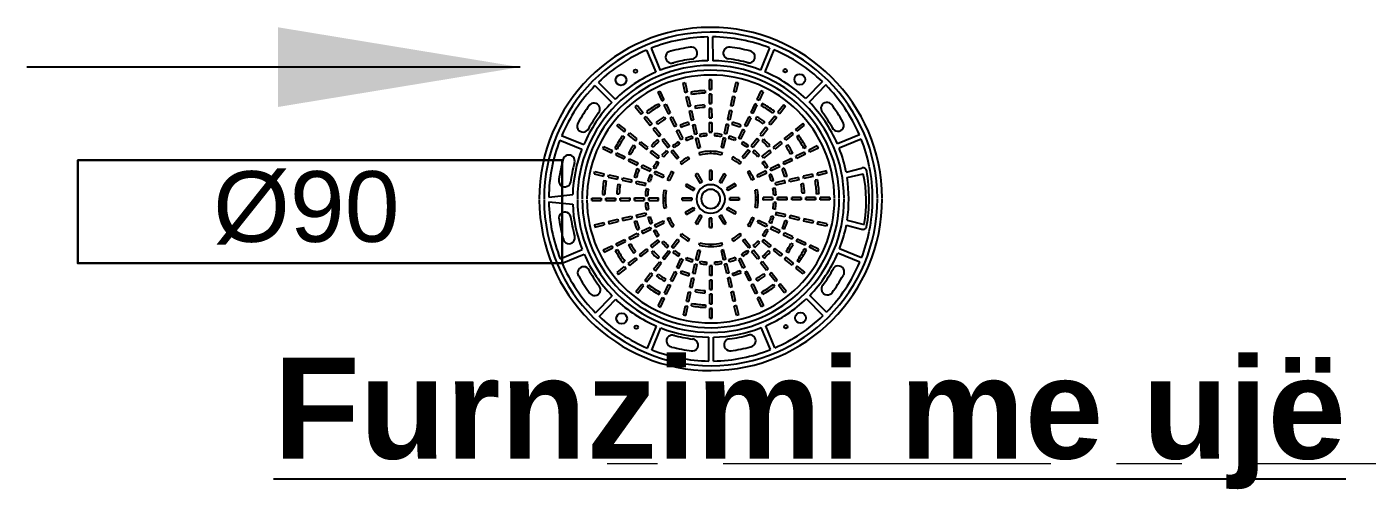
# Model space of a CAD drawing. Header units: centimetres. Extents: x 66524 to 72777, y -55096 to -48161.
# Drawn here: x 66904.2 to 67236.5, y -54103.6 to -53989.1 of the extents above; entities that cross this region are included whole.
import ezdxf

# ---------------------------------------------------------------- set-up
doc = ezdxf.new("R2010")
doc.units = ezdxf.units.CM
doc.header["$LTSCALE"] = 50
doc.header["$MEASUREMENT"] = 0
doc.linetypes.add('AXES', pattern=[2, 1.25, -0.25, 0.25, -0.25])
doc.layers.get('0').update_dxf_attribs({"color": 8})
doc.layers.add('ACITOP', color=214, linetype='Continuous', lineweight=18)
doc.layers.add('MACONNERIE COUPE', color=7, linetype='Continuous', lineweight=30)
for name, color, linetype in [('AXES', 10, 'AXES'), ('NIVEAU', 170, 'Continuous'), ('OBRA', 2, 'Continuous'), ('TALUS', 2, 'Continuous'), ('TEXTE', 7, 'Continuous')]:
    doc.layers.add(name, color=color, linetype=linetype)
doc.styles.add('Arial', font='arialbd.ttf', dxfattribs={"height": 12.5})
doc.styles.add('RS_TEXT_1.50', font='arial.ttf', dxfattribs={"height": 12.5})
doc.dimstyles.new('20CM_LINEAIRE', dxfattribs={"dimscale": 2, "dimtxt": 7, "dimasz": 2.5, "dimexe": 1.5, "dimexo": 2, "dimgap": 1, "dimtad": 1, "dimdec": 1, "dimrnd": 0.5, "dimzin": 9, "dimdsep": 46, "dimtxsty": 'Arial', "dimblk1": 'ARCHTICK', "dimblk2": 'ARCHTICK', "dimsah": 1, "dimcen": 2.5, "dimdle": 1.5, "dimclrt": 4, "dimadec": 0, "dimazin": 2, "dimtfac": 1, "dimtdec": 1, "dimtix": 1, "dimtmove": 2, "dimatfit": 3, "dimfxl": 1.5, "dimtolj": 1, "dimtzin": 0, "dimarcsym": 0})

# ---------------------------------------------------------------- blocks, each defined once
blk = doc.blocks.new('A$C8397ccc9')
at = {"layer": 'AXES', "lineweight": 5, "ltscale": 1.3}
blk.add_line((3195, -3235), (-1985, -3235), dxfattribs=at)
blk = doc.blocks.new('A$C09df407a')
at = {"layer": 'OBRA'}
for p, q in [((-0.59, 40.13), (-0.59, 34.23)), ((0.59, 40.13), (0.59, 34.23)), ((-15.77, 36.88), (-13.54, 31.44)), ((-14.69, 37.36), (-12.45, 31.89)), ((14.69, 37.36), (12.45, 31.89)), ((15.77, 36.88), (13.54, 31.44)), ((-28.61, 28.15), (-24.47, 23.94)), ((-27.78, 28.99), (-23.63, 24.78)), ((-13.07, 26.46), (-12.54, 26.72)), ((-12.54, 26.72), (-11.52, 24.59)), ((-6.86, 28.71), (-6.28, 28.84)), ((-6.86, 28.71), (-6.33, 26.41)), ((-6.28, 28.84), (-5.75, 26.54)), ((-1.33, 26.87), (-1.33, 26.24)), ((0.3, 29.51), (-0.3, 29.51)), ((-0.3, 29.51), (0.3, 29.51)), ((-0.3, 29.51), (-0.3, 27.15)), ((-0.3, 29.51), (-0.3, 27.15)), ((0.3, 27.15), (-0.3, 27.15)), ((-0.3, 27.15), (0.3, 27.15)), ((0.3, 29.51), (0.3, 27.15)), ((0.3, 29.51), (0.3, 27.15)), ((6.28, 28.84), (5.75, 26.54)), ((6.86, 28.71), (6.28, 28.84)), ((6.86, 28.71), (6.33, 26.41)), ((12.54, 26.72), (11.52, 24.59)), ((13.07, 26.46), (12.54, 26.72)), ((27.78, 28.99), (23.63, 24.78)), ((28.61, 28.15), (24.47, 23.94)), ((-13.07, 26.46), (-12.05, 24.34)), ((-12.86, 23.63), (-12.59, 23.06)), ((-12.05, 24.34), (-11.52, 24.59)), ((-11.53, 23.27), (-11, 23.53)), ((-11.53, 23.27), (-10.51, 21.14)), ((-11, 23.53), (-9.98, 21.4)), ((-6.33, 26.41), (-5.75, 26.54)), ((-6.07, 25.26), (-5.49, 25.39)), ((-6.07, 25.26), (-5.54, 22.95)), ((-5.49, 25.39), (-4.97, 23.08)), ((-4.86, 26.44), (-4.72, 25.85)), ((-1.48, 23.27), (-1.46, 22.69)), ((0.3, 25.97), (-0.3, 25.97)), ((-0.3, 25.97), (0.3, 25.97)), ((-0.3, 25.97), (-0.3, 23.61)), ((-0.3, 25.97), (-0.3, 23.61)), ((0.3, 23.61), (-0.3, 23.61)), ((-0.3, 23.61), (0.3, 23.61)), ((0.3, 25.97), (0.3, 23.61)), ((0.3, 25.97), (0.3, 23.61)), ((5.49, 25.39), (4.97, 23.08)), ((6.07, 25.26), (5.49, 25.39)), ((6.07, 25.26), (5.54, 22.95)), ((6.33, 26.41), (5.75, 26.54)), ((11, 23.53), (9.98, 21.4)), ((11.53, 23.27), (10.51, 21.14)), ((11.53, 23.27), (11, 23.53)), ((12.05, 24.34), (11.52, 24.59)), ((13.07, 26.46), (12.05, 24.34)), ((12.86, 23.63), (12.59, 23.06)), ((-18.63, 22.89), (-18.17, 23.26)), ((-18.63, 22.89), (-17.16, 21.04)), ((-18.17, 23.26), (-16.7, 21.41)), ((-17.16, 21.04), (-16.7, 21.41)), ((-16.42, 20.12), (-15.96, 20.49)), ((-16.42, 20.12), (-14.95, 18.28)), ((-15.96, 20.49), (-14.49, 18.64)), ((-15.84, 21.71), (-15.47, 21.24)), ((-11.43, 20.32), (-11.16, 19.81)), ((-10.51, 21.14), (-9.98, 21.4)), ((-10, 20.08), (-9.47, 20.34)), ((-10, 20.08), (-8.98, 17.97)), ((-9.47, 20.34), (-8.45, 18.23)), ((-5.54, 22.95), (-4.97, 23.08)), ((-5.28, 21.8), (-4.7, 21.93)), ((-5.28, 21.8), (-4.76, 19.52)), ((-4.7, 21.93), (-4.18, 19.65)), ((-3.86, 22.99), (-3.73, 22.4)), ((0.3, 22.43), (-0.3, 22.43)), ((-0.3, 22.43), (0.3, 22.43)), ((-0.3, 22.43), (-0.3, 20.09)), ((-0.3, 22.43), (-0.3, 20.09)), ((0.3, 20.07), (-0.3, 20.07)), ((-0.3, 20.07), (0.3, 20.07)), ((0.3, 22.43), (0.3, 20.09)), ((0.3, 22.43), (0.3, 20.09)), ((4.7, 21.93), (4.18, 19.65)), ((5.28, 21.8), (4.7, 21.93)), ((5.28, 21.8), (4.76, 19.52)), ((5.54, 22.95), (4.97, 23.08)), ((9.47, 20.34), (8.45, 18.23)), ((10, 20.08), (8.98, 17.97)), ((10, 20.08), (9.47, 20.34)), ((10.51, 21.14), (9.98, 21.4)), ((11.43, 20.32), (11.16, 19.81)), ((15.96, 20.49), (14.49, 18.64)), ((16.42, 20.12), (14.95, 18.28)), ((15.84, 21.71), (15.47, 21.24)), ((16.42, 20.12), (15.96, 20.49)), ((18.17, 23.26), (16.7, 21.41)), ((17.16, 21.04), (16.7, 21.41)), ((18.63, 22.89), (17.16, 21.04)), ((18.63, 22.89), (18.17, 23.26)), ((-23.26, 18.17), (-22.89, 18.63)), ((-23.26, 18.17), (-21.41, 16.7)), ((-22.89, 18.63), (-21.04, 17.16)), ((-21.41, 16.7), (-21.04, 17.16)), ((-14.95, 18.28), (-14.49, 18.64)), ((-14.22, 17.35), (-13.75, 17.72)), ((-14.22, 17.35), (-12.76, 15.52)), ((-13.75, 17.72), (-12.3, 15.89)), ((-13.46, 19.04), (-13.08, 18.57)), ((-8.97, 17.95), (-8.44, 18.21)), ((-8.48, 16.92), (-7.43, 14.75)), ((-8.46, 16.89), (-7.93, 17.15)), ((-7.94, 17.18), (-6.9, 15.01)), ((-7.5, 18.27), (-7.27, 17.75)), ((-5.47, 18.99), (-5.33, 18.43)), ((-4.75, 19.5), (-4.18, 19.63)), ((-4.5, 18.38), (-3.96, 16.04)), ((-4.49, 18.35), (-3.92, 18.48)), ((-3.92, 18.51), (-3.39, 16.17)), ((-0.3, 18.92), (-0.3, 16.52)), ((-0.3, 18.92), (-0.3, 16.52)), ((0.3, 18.89), (-0.3, 18.89)), ((-0.3, 18.89), (0.3, 18.89)), ((0.3, 18.92), (0.3, 16.52)), ((0.3, 18.92), (0.3, 16.52)), ((3.92, 18.51), (3.39, 16.17)), ((4.49, 18.35), (3.92, 18.48)), ((4.5, 18.38), (3.96, 16.04)), ((4.75, 19.5), (4.18, 19.63)), ((5.47, 18.99), (5.33, 18.43)), ((7.94, 17.18), (6.9, 15.01)), ((7.5, 18.27), (7.27, 17.75)), ((8.48, 16.92), (7.43, 14.75)), ((8.46, 16.89), (7.93, 17.15)), ((8.97, 17.95), (8.44, 18.21)), ((13.75, 17.72), (12.3, 15.89)), ((14.22, 17.35), (12.76, 15.52)), ((13.46, 19.04), (13.08, 18.57)), ((14.22, 17.35), (13.75, 17.72)), ((14.95, 18.28), (14.49, 18.64)), ((22.89, 18.63), (21.04, 17.16)), ((21.41, 16.7), (21.04, 17.16)), ((23.26, 18.17), (21.41, 16.7)), ((23.26, 18.17), (22.89, 18.63)), ((-37.35, 14.7), (-31.89, 12.46)), ((-36.91, 15.8), (-31.44, 13.55)), ((-21.84, 15.71), (-21.35, 15.32)), ((-20.49, 15.96), (-20.12, 16.42)), ((-20.49, 15.96), (-18.64, 14.49)), ((-20.12, 16.42), (-18.28, 14.95)), ((-19.11, 13.35), (-18.65, 13)), ((-18.64, 14.49), (-18.28, 14.95)), ((-17.72, 13.75), (-17.35, 14.22)), ((-17.72, 13.75), (-15.89, 12.3)), ((-17.35, 14.22), (-15.52, 12.76)), ((-13.17, 14.74), (-12.79, 14.29)), ((-12.74, 15.51), (-12.28, 15.87)), ((-12.03, 14.61), (-10.53, 12.73)), ((-12.01, 14.58), (-11.55, 14.95)), ((-11.57, 14.98), (-10.07, 13.1)), ((-7.94, 14.16), (-7.67, 13.63)), ((-7.44, 14.76), (-6.91, 15.02)), ((-6.24, 14.99), (-5.98, 14.45)), ((-4.59, 15.57), (-4.44, 15)), ((-3.97, 16.05), (-3.39, 16.18)), ((-3.73, 14.96), (-3.14, 15.14)), ((-3.72, 14.98), (-3.16, 12.58)), ((-3.14, 15.14), (-2.6, 12.78)), ((-2.74, 16), (-2.61, 15.42)), ((-1.01, 16.2), (-0.99, 15.61)), ((0.3, 16.53), (-0.3, 16.53)), ((-0.3, 16.53), (0.3, 16.53)), ((1.01, 16.2), (0.99, 15.61)), ((3.14, 15.14), (2.6, 12.78)), ((2.74, 16), (2.61, 15.42)), ((3.73, 14.96), (3.14, 15.14)), ((3.72, 14.98), (3.16, 12.58)), ((3.97, 16.05), (3.39, 16.18)), ((4.59, 15.57), (4.44, 15)), ((6.24, 14.99), (5.98, 14.45)), ((7.44, 14.76), (6.91, 15.02)), ((7.94, 14.16), (7.67, 13.63)), ((11.57, 14.98), (10.07, 13.1)), ((12.03, 14.61), (10.53, 12.73)), ((12.01, 14.58), (11.55, 14.95)), ((12.74, 15.51), (12.28, 15.87)), ((13.17, 14.74), (12.79, 14.29)), ((17.35, 14.22), (15.52, 12.76)), ((17.72, 13.75), (15.89, 12.3)), ((17.72, 13.75), (17.35, 14.22)), ((20.12, 16.42), (18.28, 14.95)), ((18.64, 14.49), (18.28, 14.95)), ((20.49, 15.96), (18.64, 14.49)), ((19.11, 13.35), (18.65, 13)), ((20.49, 15.96), (20.12, 16.42)), ((21.84, 15.71), (21.35, 15.32)), ((36.91, 15.8), (31.44, 13.55)), ((37.35, 14.7), (31.89, 12.46)), ((-26.72, 12.54), (-26.46, 13.07)), ((-26.72, 12.54), (-24.59, 11.52)), ((-26.46, 13.07), (-24.34, 12.05)), ((-24.59, 11.52), (-24.34, 12.05)), ((-23.7, 12.69), (-23.16, 12.43)), ((-23.53, 11), (-23.27, 11.53)), ((-23.53, 11), (-21.4, 9.98)), ((-23.27, 11.53), (-21.14, 10.51)), ((-21.4, 9.98), (-21.14, 10.51)), ((-20.38, 11.31), (-19.84, 11.05)), ((-20.34, 9.47), (-20.08, 10)), ((-20.08, 10), (-17.97, 8.98)), ((-15.87, 12.28), (-15.51, 12.74)), ((-14.98, 11.57), (-13.1, 10.07)), ((-14.95, 11.55), (-14.58, 12.01)), ((-14.69, 13.2), (-14.25, 12.84)), ((-14.61, 12.03), (-12.73, 10.53)), ((-13.11, 10.07), (-12.74, 10.54)), ((-12.12, 10.8), (-11.66, 10.43)), ((-10.9, 12.04), (-10.51, 11.59)), ((-10.54, 12.74), (-10.07, 13.11)), ((-9.8, 11.81), (-9.34, 12.18)), ((-9.78, 11.8), (-8.32, 9.96)), ((-9.42, 13.23), (-9.04, 12.76)), ((-9.32, 12.16), (-7.86, 10.33)), ((-8.33, 9.97), (-7.87, 10.34)), ((-5.57, 10.43), (-5.26, 9.95)), ((-3.17, 12.58), (-2.62, 12.78)), ((-2.87, 11.47), (-2.73, 10.83)), ((-0.01, 11.79), (-0.01, 11.15)), ((0.01, 11.79), (0.01, 11.15)), ((3.17, 12.58), (2.62, 12.78)), ((2.87, 11.47), (2.73, 10.83)), ((5.57, 10.43), (5.26, 9.95)), ((9.32, 12.16), (7.86, 10.33)), ((8.33, 9.97), (7.87, 10.34)), ((9.78, 11.8), (8.32, 9.96)), ((9.42, 13.23), (9.04, 12.76)), ((9.8, 11.81), (9.34, 12.18)), ((10.54, 12.74), (10.07, 13.11)), ((10.9, 12.04), (10.51, 11.59)), ((12.12, 10.8), (11.66, 10.43)), ((14.61, 12.03), (12.73, 10.53)), ((13.11, 10.07), (12.74, 10.54)), ((14.98, 11.57), (13.1, 10.07)), ((14.69, 13.2), (14.25, 12.84)), ((14.95, 11.55), (14.58, 12.01)), ((15.87, 12.28), (15.51, 12.74)), ((20.08, 10), (17.97, 8.98)), ((20.38, 11.31), (19.84, 11.05)), ((20.34, 9.47), (20.08, 10)), ((23.27, 11.53), (21.14, 10.51)), ((21.4, 9.98), (21.14, 10.51)), ((23.53, 11), (21.4, 9.98)), ((23.7, 12.69), (23.16, 12.43)), ((23.53, 11), (23.27, 11.53)), ((26.46, 13.07), (24.34, 12.05)), ((24.59, 11.52), (24.34, 12.05)), ((26.72, 12.54), (24.59, 11.52)), ((26.72, 12.54), (26.46, 13.07)), ((-28.84, 6.28), (-28.71, 6.86)), ((-28.71, 6.86), (-26.41, 6.33)), ((-20.34, 9.47), (-18.23, 8.45)), ((-18.26, 7.57), (-17.73, 7.33)), ((-18.21, 8.44), (-17.95, 8.97)), ((-17.18, 7.94), (-15.01, 6.9)), ((-17.15, 7.93), (-16.89, 8.46)), ((-16.92, 8.48), (-14.75, 7.43)), ((-15.02, 6.91), (-14.76, 7.44)), ((-14.22, 7.83), (-13.69, 7.57)), ((-13.96, 6.39), (-13.7, 6.92)), ((-13.68, 6.91), (-11.57, 5.9)), ((-13.3, 9.31), (-12.82, 8.96)), ((-9.6, 6.84), (-9.15, 6.6)), ((-7.56, 8.99), (-7.25, 8.6)), ((-0.3, 7.08), (0.3, 7.08)), ((0.3, 7.08), (-0.3, 7.08)), ((-0.3, 7.08), (-0.3, 4.72)), ((-0.3, 7.08), (-0.3, 4.72)), ((0.3, 7.08), (0.3, 4.72)), ((0.3, 7.08), (0.3, 4.72)), ((7.56, 8.99), (7.25, 8.6)), ((9.6, 6.84), (9.15, 6.6)), ((13.68, 6.91), (11.57, 5.9)), ((13.3, 9.31), (12.82, 8.96)), ((14.22, 7.83), (13.69, 7.57)), ((13.96, 6.39), (13.7, 6.92)), ((16.92, 8.48), (14.75, 7.43)), ((15.02, 6.91), (14.76, 7.44)), ((17.18, 7.94), (15.01, 6.9)), ((17.15, 7.93), (16.89, 8.46)), ((18.26, 7.57), (17.73, 7.33)), ((18.21, 8.44), (17.95, 8.97)), ((20.34, 9.47), (18.23, 8.45)), ((28.71, 6.86), (26.41, 6.33)), ((28.84, 6.28), (28.71, 6.86)), ((33.59, 6.51), (37.37, 7.5)), ((-28.84, 6.28), (-26.54, 5.75)), ((-26.54, 5.75), (-26.41, 6.33)), ((-26.49, 4.68), (-25.88, 4.54)), ((-25.39, 5.49), (-25.26, 6.07)), ((-25.39, 5.49), (-23.08, 4.97)), ((-25.26, 6.07), (-22.95, 5.54)), ((-23.08, 4.97), (-22.95, 5.54)), ((-23.01, 3.74), (-22.45, 3.62)), ((-21.93, 4.7), (-21.8, 5.28)), ((-21.93, 4.7), (-19.65, 4.18)), ((-21.8, 5.28), (-19.52, 4.76)), ((-19.63, 4.18), (-19.5, 4.75)), ((-18.96, 5.52), (-18.41, 5.39)), ((-18.51, 3.92), (-16.17, 3.39)), ((-18.48, 3.92), (-18.35, 4.49)), ((-18.38, 4.5), (-16.04, 3.96)), ((-16.18, 3.39), (-16.05, 3.97)), ((-15.61, 4.47), (-15.03, 4.34)), ((-15.04, 6.12), (-14.5, 5.88)), ((-13.93, 6.38), (-11.82, 5.37)), ((-11.78, 5.28), (-11.53, 5.82)), ((-10.79, 4.84), (-10.21, 4.6)), ((-5.99, 3.8), (-6.28, 3.28)), ((-5.99, 3.8), (-3.94, 2.62)), ((-3.29, 6.28), (-3.8, 5.99)), ((-3.8, 5.99), (-2.62, 3.94)), ((-3.29, 6.28), (-2.11, 4.24)), ((-2.11, 4.24), (-2.62, 3.94)), ((-0.3, 4.72), (0.3, 4.72)), ((0.3, 4.72), (-0.3, 4.72)), ((3.29, 6.28), (2.11, 4.24)), ((2.11, 4.24), (2.62, 3.94)), ((3.8, 5.99), (2.62, 3.94)), ((3.29, 6.28), (3.8, 5.99)), ((5.99, 3.8), (3.94, 2.62)), ((5.99, 3.8), (6.28, 3.28)), ((10.79, 4.84), (10.21, 4.6)), ((11.78, 5.28), (11.53, 5.82)), ((13.93, 6.38), (11.82, 5.37)), ((15.04, 6.12), (14.5, 5.88)), ((15.61, 4.47), (15.03, 4.34)), ((18.38, 4.5), (16.04, 3.96)), ((16.18, 3.39), (16.05, 3.97)), ((18.51, 3.92), (16.17, 3.39)), ((18.48, 3.92), (18.35, 4.49)), ((18.96, 5.52), (18.41, 5.39)), ((19.63, 4.18), (19.5, 4.75)), ((21.8, 5.28), (19.52, 4.76)), ((21.93, 4.7), (19.65, 4.18)), ((21.93, 4.7), (21.8, 5.28)), ((23.01, 3.74), (22.45, 3.62)), ((25.26, 6.07), (22.95, 5.54)), ((23.08, 4.97), (22.95, 5.54)), ((25.39, 5.49), (23.08, 4.97)), ((25.39, 5.49), (25.26, 6.07)), ((26.49, 4.68), (25.88, 4.54)), ((26.54, 5.75), (26.41, 6.33)), ((28.84, 6.28), (26.54, 5.75)), ((33.84, 5.21), (37.85, 6.13)), ((-40.13, 0.59), (-34.22, 1.18)), ((-29.51, 0.3), (-27.15, 0.3)), ((-29.51, 0.3), (-29.51, -0.3)), ((-29.51, -0.3), (-29.51, 0.3)), ((-29.51, 0.3), (-27.15, 0.3)), ((-27.15, 0.3), (-27.15, -0.3)), ((-27.15, -0.3), (-27.15, 0.3)), ((-26.85, 1.15), (-26.25, 1.15)), ((-25.97, 0.3), (-23.61, 0.3)), ((-25.97, 0.3), (-23.61, 0.3)), ((-25.97, 0.3), (-25.97, -0.3)), ((-25.97, -0.3), (-25.97, 0.3)), ((-23.61, 0.3), (-23.61, -0.3)), ((-23.61, -0.3), (-23.61, 0.3)), ((-23.27, 1.35), (-22.67, 1.35)), ((-22.43, 0.3), (-22.43, -0.3)), ((-22.43, -0.3), (-22.43, 0.3)), ((-22.43, 0.3), (-20.09, 0.3)), ((-22.43, 0.3), (-20.09, 0.3)), ((-20.07, 0.3), (-20.07, -0.3)), ((-20.07, -0.3), (-20.07, 0.3)), ((-18.92, 0.3), (-16.52, 0.3)), ((-18.92, 0.3), (-16.52, 0.3)), ((-18.89, 0.3), (-18.89, -0.3)), ((-18.89, -0.3), (-18.89, 0.3)), ((-16.53, 0.3), (-16.53, -0.3)), ((-16.53, -0.3), (-16.53, 0.3)), ((-16.21, 0.89), (-15.62, 0.89)), ((-16.02, 2.62), (-15.44, 2.51)), ((-15.35, 0.3), (-15.35, -0.3)), ((-15.35, -0.3), (-15.35, 0.3)), ((-15.32, 0.3), (-12.98, 0.3)), ((-15.32, 0.3), (-12.98, 0.3)), ((-12.99, 0.3), (-12.99, -0.3)), ((-12.99, -0.3), (-12.99, 0.3)), ((-11.8, 0.34), (-11.21, 0.34)), ((-11.61, 2.22), (-11.03, 2.11)), ((-7.08, 0.3), (-4.72, 0.3)), ((-7.08, -0.3), (-7.08, 0.3)), ((-7.08, -0.3), (-7.08, 0.3)), ((-7.08, 0.3), (-4.72, 0.3)), ((-7.08, 0.3), (-4.72, 0.3)), ((-7.08, 0.3), (-7.08, -0.3)), ((-7.08, 0.3), (-7.08, -0.3)), ((-7.08, 0.3), (-4.72, 0.3)), ((-6.28, 3.29), (-4.24, 2.11)), ((-4.72, -0.3), (-4.72, 0.3)), ((-4.72, -0.3), (-4.72, 0.3)), ((-4.72, 0.3), (-4.72, -0.3)), ((-4.72, 0.3), (-4.72, -0.3)), ((-3.94, 2.62), (-4.24, 2.1)), ((3.94, 2.62), (4.24, 2.1)), ((6.28, 3.29), (4.24, 2.11)), ((7.08, 0.3), (4.72, 0.3)), ((4.72, -0.3), (4.72, 0.3)), ((4.72, -0.3), (4.72, 0.3)), ((7.08, 0.3), (4.72, 0.3)), ((7.08, 0.3), (4.72, 0.3)), ((4.72, 0.3), (4.72, -0.3)), ((4.72, 0.3), (4.72, -0.3)), ((7.08, 0.3), (4.72, 0.3)), ((7.08, -0.3), (7.08, 0.3)), ((7.08, -0.3), (7.08, 0.3)), ((7.08, 0.3), (7.08, -0.3)), ((7.08, 0.3), (7.08, -0.3)), ((11.61, 2.22), (11.03, 2.11)), ((11.8, 0.34), (11.21, 0.34)), ((15.32, 0.3), (12.98, 0.3)), ((15.32, 0.3), (12.98, 0.3)), ((12.99, 0.3), (12.99, -0.3)), ((12.99, -0.3), (12.99, 0.3)), ((15.35, 0.3), (15.35, -0.3)), ((15.35, -0.3), (15.35, 0.3)), ((16.02, 2.62), (15.44, 2.51)), ((16.21, 0.89), (15.62, 0.89)), ((18.92, 0.3), (16.52, 0.3)), ((18.92, 0.3), (16.52, 0.3)), ((16.53, 0.3), (16.53, -0.3)), ((16.53, -0.3), (16.53, 0.3)), ((18.89, 0.3), (18.89, -0.3)), ((18.89, -0.3), (18.89, 0.3)), ((20.07, 0.3), (20.07, -0.3)), ((20.07, -0.3), (20.07, 0.3)), ((22.43, 0.3), (20.09, 0.3)), ((22.43, 0.3), (20.09, 0.3)), ((22.43, 0.3), (22.43, -0.3)), ((22.43, -0.3), (22.43, 0.3)), ((23.27, 1.35), (22.67, 1.35)), ((25.97, 0.3), (23.61, 0.3)), ((25.97, 0.3), (23.61, 0.3)), ((23.61, 0.3), (23.61, -0.3)), ((23.61, -0.3), (23.61, 0.3)), ((25.97, 0.3), (25.97, -0.3)), ((25.97, -0.3), (25.97, 0.3)), ((26.85, 1.15), (26.25, 1.15)), ((29.51, 0.3), (27.15, 0.3)), ((27.15, 0.3), (27.15, -0.3)), ((27.15, -0.3), (27.15, 0.3)), ((29.51, 0.3), (27.15, 0.3)), ((29.51, 0.3), (29.51, -0.3)), ((29.51, -0.3), (29.51, 0.3)), ((-40.13, -0.59), (-34.22, -1.18)), ((-29.51, -0.3), (-27.15, -0.3)), ((-29.51, -0.3), (-27.15, -0.3)), ((-25.97, -0.3), (-23.61, -0.3)), ((-25.97, -0.3), (-23.61, -0.3)), ((-22.43, -0.3), (-20.09, -0.3)), ((-22.43, -0.3), (-20.09, -0.3)), ((-18.92, -0.3), (-16.52, -0.3)), ((-18.92, -0.3), (-16.52, -0.3)), ((-16.21, -0.89), (-15.62, -0.89)), ((-16.02, -2.62), (-15.44, -2.51)), ((-15.32, -0.3), (-12.98, -0.3)), ((-15.32, -0.3), (-12.98, -0.3)), ((-11.8, -0.34), (-11.21, -0.34)), ((-11.61, -2.22), (-11.03, -2.11)), ((-7.08, -0.3), (-4.72, -0.3)), ((-7.08, -0.3), (-4.72, -0.3)), ((-7.08, -0.3), (-4.72, -0.3)), ((-7.08, -0.3), (-4.72, -0.3)), ((-6.28, -3.29), (-4.24, -2.11)), ((-5.99, -3.8), (-6.28, -3.28)), ((-5.99, -3.8), (-3.94, -2.62)), ((-3.94, -2.62), (-4.24, -2.1)), ((3.94, -2.62), (4.24, -2.1)), ((5.99, -3.8), (3.94, -2.62)), ((6.28, -3.29), (4.24, -2.11)), ((7.08, -0.3), (4.72, -0.3)), ((7.08, -0.3), (4.72, -0.3)), ((7.08, -0.3), (4.72, -0.3)), ((7.08, -0.3), (4.72, -0.3)), ((5.99, -3.8), (6.28, -3.28)), ((11.61, -2.22), (11.03, -2.11)), ((11.8, -0.34), (11.21, -0.34)), ((15.32, -0.3), (12.98, -0.3)), ((15.32, -0.3), (12.98, -0.3)), ((16.02, -2.62), (15.44, -2.51)), ((16.21, -0.89), (15.62, -0.89)), ((18.92, -0.3), (16.52, -0.3)), ((18.92, -0.3), (16.52, -0.3)), ((22.43, -0.3), (20.09, -0.3)), ((22.43, -0.3), (20.09, -0.3)), ((25.97, -0.3), (23.61, -0.3)), ((25.97, -0.3), (23.61, -0.3)), ((29.51, -0.3), (27.15, -0.3)), ((29.51, -0.3), (27.15, -0.3)), ((-28.84, -6.28), (-26.54, -5.75)), ((-28.84, -6.28), (-28.71, -6.86)), ((-28.71, -6.86), (-26.41, -6.33)), ((-26.54, -5.75), (-26.41, -6.33)), ((-25.39, -5.49), (-23.08, -4.97)), ((-25.39, -5.49), (-25.26, -6.07)), ((-25.26, -6.07), (-22.95, -5.54)), ((-23.08, -4.97), (-22.95, -5.54)), ((-21.93, -4.7), (-19.65, -4.18)), ((-21.93, -4.7), (-21.8, -5.28)), ((-21.8, -5.28), (-19.52, -4.76)), ((-19.63, -4.18), (-19.5, -4.75)), ((-18.96, -5.52), (-18.41, -5.39)), ((-18.51, -3.92), (-16.17, -3.39)), ((-18.48, -3.92), (-18.35, -4.49)), ((-18.38, -4.5), (-16.04, -3.96)), ((-16.18, -3.39), (-16.05, -3.97)), ((-15.61, -4.47), (-15.03, -4.34)), ((-15.04, -6.12), (-14.5, -5.88)), ((-13.96, -6.39), (-13.7, -6.92)), ((-13.93, -6.38), (-11.82, -5.37)), ((-13.68, -6.91), (-11.57, -5.9)), ((-11.78, -5.28), (-11.53, -5.82)), ((-10.79, -4.84), (-10.21, -4.6)), ((-9.6, -6.84), (-9.15, -6.6)), ((-3.8, -5.99), (-2.62, -3.94)), ((-3.29, -6.28), (-3.8, -5.99)), ((-3.29, -6.28), (-2.11, -4.24)), ((-2.11, -4.24), (-2.62, -3.94)), ((0.3, -4.72), (-0.3, -4.72)), ((-0.3, -4.72), (0.3, -4.72)), ((-0.3, -7.08), (-0.3, -4.72)), ((-0.3, -7.08), (-0.3, -4.72)), ((0.3, -7.08), (0.3, -4.72)), ((0.3, -7.08), (0.3, -4.72)), ((2.11, -4.24), (2.62, -3.94)), ((3.29, -6.28), (2.11, -4.24)), ((3.8, -5.99), (2.62, -3.94)), ((3.29, -6.28), (3.8, -5.99)), ((9.6, -6.84), (9.15, -6.6)), ((10.79, -4.84), (10.21, -4.6)), ((11.78, -5.28), (11.53, -5.82)), ((13.68, -6.91), (11.57, -5.9)), ((13.93, -6.38), (11.82, -5.37)), ((13.96, -6.39), (13.7, -6.92)), ((15.04, -6.12), (14.5, -5.88)), ((15.61, -4.47), (15.03, -4.34)), ((18.38, -4.5), (16.04, -3.96)), ((16.18, -3.39), (16.05, -3.97)), ((18.51, -3.92), (16.17, -3.39)), ((18.48, -3.92), (18.35, -4.49)), ((18.96, -5.52), (18.41, -5.39)), ((19.63, -4.18), (19.5, -4.75)), ((21.8, -5.28), (19.52, -4.76)), ((21.93, -4.7), (19.65, -4.18)), ((21.93, -4.7), (21.8, -5.28)), ((23.08, -4.97), (22.95, -5.54)), ((25.26, -6.07), (22.95, -5.54)), ((25.39, -5.49), (23.08, -4.97)), ((25.39, -5.49), (25.26, -6.07)), ((26.54, -5.75), (26.41, -6.33)), ((28.71, -6.86), (26.41, -6.33)), ((28.84, -6.28), (26.54, -5.75)), ((28.84, -6.28), (28.71, -6.86)), ((33.62, -6.56), (37.38, -7.56)), ((33.84, -5.38), (38, -6.42)), ((-20.34, -9.47), (-18.23, -8.45)), ((-20.34, -9.47), (-20.08, -10)), ((-20.08, -10), (-17.97, -8.98)), ((-18.26, -7.57), (-17.73, -7.33)), ((-18.21, -8.44), (-17.95, -8.97)), ((-17.18, -7.94), (-15.01, -6.9)), ((-17.15, -7.93), (-16.89, -8.46)), ((-16.92, -8.48), (-14.75, -7.43)), ((-15.02, -6.91), (-14.76, -7.44)), ((-14.22, -7.83), (-13.69, -7.57)), ((-13.3, -9.31), (-12.82, -8.96)), ((-9.78, -11.8), (-8.32, -9.96)), ((-7.56, -8.99), (-7.25, -8.6)), ((-5.57, -10.43), (-5.26, -9.95)), ((0.3, -7.08), (-0.3, -7.08)), ((-0.3, -7.08), (0.3, -7.08)), ((5.57, -10.43), (5.26, -9.95)), ((7.56, -8.99), (7.25, -8.6)), ((9.78, -11.8), (8.32, -9.96)), ((13.3, -9.31), (12.82, -8.96)), ((14.22, -7.83), (13.69, -7.57)), ((16.92, -8.48), (14.75, -7.43)), ((15.02, -6.91), (14.76, -7.44)), ((17.18, -7.94), (15.01, -6.9)), ((17.15, -7.93), (16.89, -8.46)), ((18.26, -7.57), (17.73, -7.33)), ((18.21, -8.44), (17.95, -8.97)), ((20.08, -10), (17.97, -8.98)), ((20.34, -9.47), (18.23, -8.45)), ((20.34, -9.47), (20.08, -10)), ((-37.35, -14.7), (-31.89, -12.46)), ((-26.72, -12.54), (-24.59, -11.52)), ((-26.72, -12.54), (-26.46, -13.07)), ((-26.46, -13.07), (-24.34, -12.05)), ((-24.59, -11.52), (-24.34, -12.05)), ((-23.7, -12.69), (-23.16, -12.43)), ((-23.53, -11), (-21.4, -9.98)), ((-23.53, -11), (-23.27, -11.53)), ((-23.27, -11.53), (-21.14, -10.51)), ((-21.4, -9.98), (-21.14, -10.51)), ((-20.38, -11.31), (-19.84, -11.05)), ((-19.11, -13.35), (-18.65, -13)), ((-17.72, -13.75), (-15.89, -12.3)), ((-17.35, -14.22), (-15.52, -12.76)), ((-15.87, -12.28), (-15.51, -12.74)), ((-14.98, -11.57), (-13.1, -10.07)), ((-14.95, -11.55), (-14.58, -12.01)), ((-14.69, -13.2), (-14.25, -12.84)), ((-14.61, -12.03), (-12.73, -10.53)), ((-13.11, -10.07), (-12.74, -10.54)), ((-12.12, -10.8), (-11.66, -10.43)), ((-12.03, -14.61), (-10.53, -12.73)), ((-11.57, -14.98), (-10.07, -13.1)), ((-10.9, -12.04), (-10.51, -11.59)), ((-10.54, -12.74), (-10.07, -13.11)), ((-9.8, -11.81), (-9.34, -12.18)), ((-9.42, -13.23), (-9.04, -12.76)), ((-9.32, -12.16), (-7.86, -10.33)), ((-8.33, -9.97), (-7.87, -10.34)), ((-3.72, -14.98), (-3.16, -12.58)), ((-3.17, -12.58), (-2.62, -12.78)), ((-3.14, -15.14), (-2.6, -12.78)), ((-2.87, -11.47), (-2.73, -10.83)), ((-0.01, -11.79), (-0.01, -11.15)), ((0.01, -11.79), (0.01, -11.15)), ((3.14, -15.14), (2.6, -12.78)), ((3.17, -12.58), (2.62, -12.78)), ((2.87, -11.47), (2.73, -10.83)), ((3.72, -14.98), (3.16, -12.58)), ((9.32, -12.16), (7.86, -10.33)), ((8.33, -9.97), (7.87, -10.34)), ((9.42, -13.23), (9.04, -12.76)), ((9.8, -11.81), (9.34, -12.18)), ((10.54, -12.74), (10.07, -13.11)), ((11.57, -14.98), (10.07, -13.1)), ((10.9, -12.04), (10.51, -11.59)), ((12.03, -14.61), (10.53, -12.73)), ((12.12, -10.8), (11.66, -10.43)), ((14.61, -12.03), (12.73, -10.53)), ((13.11, -10.07), (12.74, -10.54)), ((14.98, -11.57), (13.1, -10.07)), ((14.69, -13.2), (14.25, -12.84)), ((14.95, -11.55), (14.58, -12.01)), ((15.87, -12.28), (15.51, -12.74)), ((17.35, -14.22), (15.52, -12.76)), ((17.72, -13.75), (15.89, -12.3)), ((19.11, -13.35), (18.65, -13)), ((20.38, -11.31), (19.84, -11.05)), ((21.4, -9.98), (21.14, -10.51)), ((23.27, -11.53), (21.14, -10.51)), ((23.53, -11), (21.4, -9.98)), ((23.7, -12.69), (23.16, -12.43)), ((23.53, -11), (23.27, -11.53)), ((24.59, -11.52), (24.34, -12.05)), ((26.46, -13.07), (24.34, -12.05)), ((26.72, -12.54), (24.59, -11.52)), ((26.72, -12.54), (26.46, -13.07)), ((37.35, -14.7), (31.89, -12.46)), ((-36.91, -15.8), (-31.44, -13.55)), ((-21.84, -15.71), (-21.35, -15.32)), ((-20.49, -15.96), (-18.64, -14.49)), ((-20.49, -15.96), (-20.12, -16.42)), ((-20.12, -16.42), (-18.28, -14.95)), ((-18.64, -14.49), (-18.28, -14.95)), ((-17.72, -13.75), (-17.35, -14.22)), ((-14.22, -17.35), (-12.76, -15.52)), ((-13.75, -17.72), (-12.3, -15.89)), ((-13.17, -14.74), (-12.79, -14.29)), ((-12.74, -15.51), (-12.28, -15.87)), ((-12.01, -14.58), (-11.55, -14.95)), ((-8.48, -16.92), (-7.43, -14.75)), ((-7.94, -14.16), (-7.67, -13.63)), ((-7.94, -17.18), (-6.9, -15.01)), ((-7.44, -14.76), (-6.91, -15.02)), ((-6.24, -14.99), (-5.98, -14.45)), ((-4.59, -15.57), (-4.44, -15)), ((-4.5, -18.38), (-3.96, -16.04)), ((-3.97, -16.05), (-3.39, -16.18)), ((-3.92, -18.51), (-3.39, -16.17)), ((-3.73, -14.96), (-3.14, -15.14)), ((-2.74, -16), (-2.61, -15.42)), ((-1.01, -16.2), (-0.99, -15.61)), ((-0.3, -18.92), (-0.3, -16.52)), ((-0.3, -18.92), (-0.3, -16.52)), ((-0.3, -16.53), (0.3, -16.53)), ((0.3, -16.53), (-0.3, -16.53)), ((0.3, -18.92), (0.3, -16.52)), ((0.3, -18.92), (0.3, -16.52)), ((1.01, -16.2), (0.99, -15.61)), ((2.74, -16), (2.61, -15.42)), ((3.73, -14.96), (3.14, -15.14)), ((3.97, -16.05), (3.39, -16.18)), ((3.92, -18.51), (3.39, -16.17)), ((4.5, -18.38), (3.96, -16.04)), ((4.59, -15.57), (4.44, -15)), ((6.24, -14.99), (5.98, -14.45)), ((7.94, -17.18), (6.9, -15.01)), ((7.44, -14.76), (6.91, -15.02)), ((8.48, -16.92), (7.43, -14.75)), ((7.94, -14.16), (7.67, -13.63)), ((12.01, -14.58), (11.55, -14.95)), ((12.74, -15.51), (12.28, -15.87)), ((13.75, -17.72), (12.3, -15.89)), ((14.22, -17.35), (12.76, -15.52)), ((13.17, -14.74), (12.79, -14.29)), ((17.72, -13.75), (17.35, -14.22)), ((18.64, -14.49), (18.28, -14.95)), ((20.12, -16.42), (18.28, -14.95)), ((20.49, -15.96), (18.64, -14.49)), ((20.49, -15.96), (20.12, -16.42)), ((21.84, -15.71), (21.35, -15.32)), ((36.91, -15.8), (31.44, -13.55)), ((-23.26, -18.17), (-21.41, -16.7)), ((-23.26, -18.17), (-22.89, -18.63)), ((-22.89, -18.63), (-21.04, -17.16)), ((-21.41, -16.7), (-21.04, -17.16)), ((-16.42, -20.12), (-14.95, -18.28)), ((-15.96, -20.49), (-14.49, -18.64)), ((-14.95, -18.28), (-14.49, -18.64)), ((-14.22, -17.35), (-13.75, -17.72)), ((-13.46, -19.04), (-13.08, -18.57)), ((-11.43, -20.32), (-11.16, -19.81)), ((-10, -20.08), (-8.98, -17.97)), ((-9.47, -20.34), (-8.45, -18.23)), ((-8.97, -17.95), (-8.44, -18.21)), ((-8.46, -16.89), (-7.93, -17.15)), ((-7.5, -18.27), (-7.27, -17.75)), ((-5.47, -18.99), (-5.33, -18.43)), ((-5.28, -21.8), (-4.76, -19.52)), ((-4.75, -19.5), (-4.18, -19.63)), ((-4.7, -21.93), (-4.18, -19.65)), ((-4.49, -18.35), (-3.92, -18.48)), ((-0.3, -18.89), (0.3, -18.89)), ((0.3, -18.89), (-0.3, -18.89)), ((4.49, -18.35), (3.92, -18.48)), ((4.75, -19.5), (4.18, -19.63)), ((4.7, -21.93), (4.18, -19.65)), ((5.28, -21.8), (4.76, -19.52)), ((5.47, -18.99), (5.33, -18.43)), ((7.5, -18.27), (7.27, -17.75)), ((8.46, -16.89), (7.93, -17.15)), ((8.97, -17.95), (8.44, -18.21)), ((9.47, -20.34), (8.45, -18.23)), ((10, -20.08), (8.98, -17.97)), ((11.43, -20.32), (11.16, -19.81)), ((13.46, -19.04), (13.08, -18.57)), ((14.22, -17.35), (13.75, -17.72)), ((14.95, -18.28), (14.49, -18.64)), ((15.96, -20.49), (14.49, -18.64)), ((16.42, -20.12), (14.95, -18.28)), ((21.41, -16.7), (21.04, -17.16)), ((22.89, -18.63), (21.04, -17.16)), ((23.26, -18.17), (21.41, -16.7)), ((23.26, -18.17), (22.89, -18.63)), ((-18.63, -22.89), (-17.16, -21.04)), ((-18.63, -22.89), (-18.17, -23.26)), ((-18.17, -23.26), (-16.7, -21.41)), ((-17.16, -21.04), (-16.7, -21.41)), ((-16.42, -20.12), (-15.96, -20.49)), ((-15.84, -21.71), (-15.47, -21.24)), ((-12.86, -23.63), (-12.59, -23.06)), ((-11.53, -23.27), (-10.51, -21.14)), ((-11, -23.53), (-9.98, -21.4)), ((-10.51, -21.14), (-9.98, -21.4)), ((-10, -20.08), (-9.47, -20.34)), ((-6.07, -25.26), (-5.54, -22.95)), ((-5.54, -22.95), (-4.97, -23.08)), ((-5.49, -25.39), (-4.97, -23.08)), ((-5.28, -21.8), (-4.7, -21.93)), ((-3.86, -22.99), (-3.73, -22.4)), ((-1.48, -23.27), (-1.46, -22.69)), ((-0.3, -20.07), (0.3, -20.07)), ((0.3, -20.07), (-0.3, -20.07)), ((-0.3, -22.43), (-0.3, -20.09)), ((-0.3, -22.43), (-0.3, -20.09)), ((-0.3, -22.43), (0.3, -22.43)), ((0.3, -22.43), (-0.3, -22.43)), ((0.3, -22.43), (0.3, -20.09)), ((0.3, -22.43), (0.3, -20.09)), ((5.28, -21.8), (4.7, -21.93)), ((5.54, -22.95), (4.97, -23.08)), ((5.49, -25.39), (4.97, -23.08)), ((6.07, -25.26), (5.54, -22.95)), ((10, -20.08), (9.47, -20.34)), ((10.51, -21.14), (9.98, -21.4)), ((11, -23.53), (9.98, -21.4)), ((11.53, -23.27), (10.51, -21.14)), ((12.86, -23.63), (12.59, -23.06)), ((15.84, -21.71), (15.47, -21.24)), ((16.42, -20.12), (15.96, -20.49)), ((17.16, -21.04), (16.7, -21.41)), ((18.17, -23.26), (16.7, -21.41)), ((18.63, -22.89), (17.16, -21.04)), ((18.63, -22.89), (18.17, -23.26)), ((-28.61, -28.15), (-24.47, -23.94)), ((-27.78, -28.99), (-23.63, -24.78)), ((-13.07, -26.46), (-12.05, -24.34)), ((-13.07, -26.46), (-12.54, -26.72)), ((-12.54, -26.72), (-11.52, -24.59)), ((-12.05, -24.34), (-11.52, -24.59)), ((-11.53, -23.27), (-11, -23.53)), ((-6.86, -28.71), (-6.33, -26.41)), ((-6.33, -26.41), (-5.75, -26.54)), ((-6.28, -28.84), (-5.75, -26.54)), ((-6.07, -25.26), (-5.49, -25.39)), ((-4.86, -26.44), (-4.72, -25.85)), ((-1.33, -26.87), (-1.33, -26.24)), ((-0.3, -23.61), (0.3, -23.61)), ((0.3, -23.61), (-0.3, -23.61)), ((-0.3, -25.97), (-0.3, -23.61)), ((-0.3, -25.97), (-0.3, -23.61)), ((-0.3, -25.97), (0.3, -25.97)), ((0.3, -25.97), (-0.3, -25.97)), ((0.3, -25.97), (0.3, -23.61)), ((0.3, -25.97), (0.3, -23.61)), ((6.07, -25.26), (5.49, -25.39)), ((6.33, -26.41), (5.75, -26.54)), ((6.28, -28.84), (5.75, -26.54)), ((6.86, -28.71), (6.33, -26.41)), ((11.53, -23.27), (11, -23.53)), ((12.05, -24.34), (11.52, -24.59)), ((12.54, -26.72), (11.52, -24.59)), ((13.07, -26.46), (12.05, -24.34)), ((13.07, -26.46), (12.54, -26.72)), ((27.78, -28.99), (23.63, -24.78)), ((28.61, -28.15), (24.47, -23.94)), ((-6.86, -28.71), (-6.28, -28.84)), ((-0.3, -27.15), (0.3, -27.15)), ((0.3, -27.15), (-0.3, -27.15)), ((-0.3, -29.51), (-0.3, -27.15)), ((-0.3, -29.51), (-0.3, -27.15)), ((-0.3, -29.51), (0.3, -29.51)), ((0.3, -29.51), (-0.3, -29.51)), ((0.3, -29.51), (0.3, -27.15)), ((0.3, -29.51), (0.3, -27.15)), ((6.86, -28.71), (6.28, -28.84)), ((-15.77, -36.88), (-13.54, -31.44)), ((-14.69, -37.36), (-12.45, -31.89)), ((14.69, -37.36), (12.45, -31.89)), ((15.77, -36.88), (13.54, -31.44)), ((-0.59, -40.13), (-0.59, -34.23)), ((0.59, -40.13), (0.59, -34.23))]:
    blk.add_line(p, q, dxfattribs=at)
for centre, radius in [((-22.16, 29.53), 1.33), ((-18.54, 31.7), 0.439), ((18.54, 31.7), 0.439), ((22.16, 29.53), 1.33), ((-22.16, -29.53), 1.33), ((22.16, -29.53), 1.33), ((-18.54, -31.7), 0.439), ((18.54, -31.7), 0.439)]:
    blk.add_circle(centre, radius, dxfattribs=at)
at = {"layer": 'OBRA', "color": 3}
for radius, start, end in [(42.5, 90.026, 179.882), (42.5, 0.118, 89.974), (33.06, 90, 179.8486), (33.06, 0.1514, 90), (42.5, 180.118, 269.974), (33.06, 180.1514, 270), (33.06, 270, 359.8486), (42.5, 270.026, 359.882)]:
    blk.add_arc((0, 0), radius, start, end, dxfattribs=at)
at = {"layer": 'OBRA'}
for centre, radius, start, end in [((0, 0), 41.32, 90.0267, 179.8788), ((0, 0), 40.14, 90.8425, 111.468), ((0, 0), 41.32, 0.1212, 89.9733), ((0, 0), 40.14, 68.532, 89.1575), ((0, 0), 40.14, 113.1523, 133.7787), ((-9.59, 35.16), 1.49, 99.9448, 290.8724), ((0.05, -0.45), 38.37, 97.2838, 104.8787), ((-4.7, 36.13), 1.48, 274.5493, 100.1266), ((4.7, 36.13), 1.48, 79.8734, 265.4507), ((-0.05, -0.45), 38.37, 75.1213, 82.7162), ((9.59, 35.16), 1.49, 249.1276, 80.0552), ((0, 0), 40.14, 46.2213, 66.8477), ((0, 0), 34.24, 90.9878, 111.3227), ((0.05, -0.45), 35.42, 97.5033, 105.4349), ((0, 0), 34.24, 68.6773, 89.0122), ((-0.05, -0.45), 35.42, 74.5651, 82.4967), ((0, 0), 31.88, 90, 179.8425), ((0, 0), 30.69, 90, 179.8367), ((0, 0), 34.24, 113.2974, 133.6358), ((0, 0), 31.88, 0.1575, 90), ((0, 0), 30.69, 0.1633, 90), ((0, 0), 34.24, 46.3642, 66.7026), ((0, 0), 40.14, 135.4685, 156.8293), ((-0.06, 0.52), 26.36, 92.7869, 100.4876), ((0, 0), 40.14, 23.1707, 44.5315), ((0.74, 0.36), 38.37, 143.2838, 150.8787), ((0, 0), 34.24, 135.6304, 156.684), ((-28.87, 22.36), 1.48, 320.5493, 146.1266), ((-0.28, 0.44), 26.36, 118.5012, 126.2018), ((-0.03, 0.26), 26.02, 92.8963, 100.3913), ((0.62, -2.98), 26.36, 94.5646, 99.7987), ((0.28, 0.44), 26.36, 53.7982, 61.4988), ((0, 0), 34.24, 23.316, 44.3696), ((28.87, 22.36), 1.48, 33.8734, 219.4507), ((-0.74, 0.36), 38.37, 29.1213, 36.7162), ((0.74, 0.36), 35.42, 143.5033, 151.4349), ((-0.14, 0.22), 26.02, 118.6106, 126.1056), ((1.85, -2.42), 26.36, 120.2789, 125.5129), ((0.65, -3.24), 26.02, 94.6579, 99.6931), ((-1.85, -2.42), 26.36, 54.4871, 59.7211), ((0.14, 0.22), 26.02, 53.8944, 61.3894), ((-0.74, 0.36), 35.42, 28.5651, 36.4967), ((-31.57, 18.16), 1.49, 145.9448, 336.8724), ((1.99, -2.64), 26.02, 120.3722, 125.4074), ((0, 0), 19.77, 106.0616, 112.3385), ((0, 0), 19.18, 106.1158, 112.2658), ((0, 0), 19.18, 67.7342, 73.8842), ((0, 0), 19.77, 67.6615, 73.9384), ((-1.99, -2.64), 26.02, 54.5926, 59.6278), ((31.57, 18.16), 1.49, 203.1276, 34.0552), ((0, 0), 40.14, 158.5145, 179.1574), ((-0.44, 0.28), 26.36, 144.2155, 151.9161), ((-0.22, 0.14), 26.02, 144.3248, 151.8199), ((2.72, -1.37), 26.36, 145.9932, 151.2272), ((0, 0), 19.77, 131.7759, 138.0528), ((0, 0), 19.18, 131.83, 137.9801), ((0, 0), 16.23, 119.2962, 125.4447), ((0, 0), 15.64, 119.3482, 125.3265), ((0, 0), 16.23, 106.4391, 112.5875), ((0, 0), 15.64, 106.4911, 112.4694), ((0, 0), 16.23, 93.5819, 99.7304), ((0, 0), 15.64, 93.6339, 99.6123), ((0, 0), 15.64, 80.3877, 86.3661), ((0, 0), 16.23, 80.2696, 86.4181), ((0, 0), 15.64, 67.5306, 73.5089), ((0, 0), 16.23, 67.4125, 73.5609), ((0, 0), 15.64, 54.6735, 60.6518), ((0, 0), 16.23, 54.5553, 60.7038), ((0, 0), 19.18, 42.0199, 48.17), ((0, 0), 19.77, 41.9472, 48.2241), ((-2.72, -1.37), 26.36, 28.7728, 34.0068), ((0.22, 0.14), 26.02, 28.1801, 35.6752), ((0.44, 0.28), 26.36, 28.0839, 35.7845), ((0, 0), 40.14, 11.457, 21.4855), ((-35.16, 9.49), 1.48, 341.5493, 167.1266), ((0, 0), 34.24, 158.6598, 178.0239), ((2.94, -1.51), 26.02, 146.0865, 151.1217), ((0, 0), 16.23, 132.1533, 138.3018), ((0, 0), 15.64, 132.2053, 138.1837), ((0, 0), 11.81, 117.8956, 130.2077), ((0, 0), 11.81, 89.9436, 104.1241), ((0, 0), 11.22, 89.9408, 104.163), ((0, 0), 11.81, 75.8759, 90.0564), ((0, 0), 11.22, 75.837, 90.0592), ((0, 0), 11.81, 49.7923, 62.1044), ((0, 0), 15.64, 41.8163, 47.7947), ((0, 0), 16.23, 41.6982, 47.8467), ((-2.94, -1.51), 26.02, 28.8783, 33.9135), ((0, 0), 34.24, 10.9548, 21.3402), ((0.37, -0.44), 38.37, 164.2838, 171.8787), ((0.37, -0.44), 35.42, 164.5033, 172.4349), ((0, 0), 19.77, 157.4902, 163.7671), ((0, 0), 19.18, 157.5443, 163.6944), ((0, 0), 16.23, 145.0105, 151.1589), ((0, 0), 15.64, 145.0625, 151.0408), ((0, 0), 11.81, 144.2067, 155.9176), ((0, 0), 11.22, 117.8416, 130.4064), ((0, 0), 11.22, 49.5936, 62.1584), ((0, 0), 11.81, 24.0824, 35.7933), ((0, 0), 15.64, 28.9592, 34.9375), ((0, 0), 16.23, 28.8411, 34.9895), ((0, 0), 19.18, 16.3056, 22.4557), ((0, 0), 19.77, 16.2329, 22.5098), ((36.91, 9.47), 2.02, 283.0314, 290.1687), ((37.79, 6.67), 0.916, 8.1049, 101.485), ((0.06, 0.09), 39.21, 349.628, 9.8518), ((0.93, 0.09), 39.21, 347.9065, 11.577), ((-36.17, 4.6), 1.49, 166.9448, 357.8724), ((-0.52, 0.06), 26.36, 169.9298, 177.6304), ((-0.26, 0.03), 26.02, 170.0391, 177.5342), ((3.05, -0.06), 26.36, 171.7075, 176.9415), ((3.31, -0.09), 26.02, 171.8008, 176.836), ((0, 0), 16.23, 157.8676, 164.0161), ((0, 0), 15.64, 157.9196, 163.898), ((0, 0), 11.22, 144.274, 155.8352), ((0, 0), 3.54, 90, 180), ((0, 0), 3.54, 90, 180), ((0, 0), 3.54, 0, 90), ((0, 0), 3.54, 0, 90), ((0, 0), 11.22, 24.1648, 35.726), ((0, 0), 15.64, 16.102, 22.0804), ((0, 0), 16.23, 15.9839, 22.1324), ((-3.31, -0.09), 26.02, 3.164, 8.1992), ((-3.05, -0.06), 26.36, 3.0585, 8.2925), ((0.26, 0.03), 26.02, 2.4658, 9.9609), ((0.52, 0.06), 26.36, 2.3696, 10.0702), ((-3.95, -0.08), 38.16, 352.022, 7.978), ((6.67, -0.5), 31.88, 349.2999, 12.0081), ((0, 0), 16.23, 170.7248, 176.8732), ((0, 0), 15.64, 170.7768, 176.7551), ((0.89, 0), 12.69, 169.916, 181.5492), ((0.89, 0), 12.69, 178.4508, 190.084), ((0.89, 0), 12.1, 169.9769, 181.6248), ((0.89, 0), 12.1, 178.3752, 190.0231), ((0, 0), 3.54, 180, 270), ((0, 0), 3.54, 180, 270), ((0, 0), 2.36, 90, 180), ((0, 0), 2.36, 90, 180), ((0, 0), 2.36, 180, 270), ((0, 0), 2.36, 180, 270), ((0, 0), 2.36, 0, 90), ((0, 0), 2.36, 0, 90), ((0, 0), 3.54, 270, 0), ((0, 0), 3.54, 270, 0), ((0, 0), 2.36, 270, 0), ((0, 0), 2.36, 270, 0), ((-0.89, 0), 12.1, 358.3752, 10.0231), ((-0.89, 0), 12.1, 349.9769, 1.6248), ((-0.89, 0), 12.69, 358.4508, 10.084), ((-0.89, 0), 12.69, 349.916, 1.5492), ((0, 0), 15.64, 3.2449, 9.2232), ((0, 0), 16.23, 3.1268, 9.2752), ((0, 0), 41.32, 180.1212, 269.9733), ((0, 0), 40.14, 180.8426, 201.4855), ((-36.17, -4.6), 1.49, 2.1276, 193.0552), ((0, 0), 34.24, 181.9761, 201.3402), ((0, 0), 31.88, 180.1575, 270), ((0, 0), 30.69, 180.1633, 270), ((0, 0), 16.23, 183.1268, 189.2752), ((0, 0), 15.64, 183.2449, 189.2232), ((0, 0), 30.69, 270, 359.8367), ((0, 0), 31.88, 270, 359.8425), ((0, 0), 41.32, 270.0267, 359.8788), ((0, 0), 15.64, 350.7768, 356.7551), ((0, 0), 16.23, 350.7248, 356.8732), ((0.37, 0.44), 38.37, 188.1213, 195.7162), ((0.37, 0.44), 35.42, 187.5651, 195.4967), ((0, 0), 19.77, 196.2329, 202.5098), ((0, 0), 19.18, 196.3056, 202.4557), ((0, 0), 16.23, 195.9839, 202.1324), ((0, 0), 15.64, 196.102, 202.0804), ((0, 0), 11.81, 204.0824, 215.7933), ((0, 0), 11.22, 204.1648, 215.726), ((0, 0), 11.22, 324.274, 335.8352), ((0, 0), 11.81, 324.2067, 335.9176), ((0, 0), 15.64, 337.9196, 343.898), ((0, 0), 16.23, 337.8676, 344.0161), ((0, 0), 19.18, 337.5443, 343.6944), ((0, 0), 19.77, 337.4902, 343.7671), ((0, 0), 34.24, 338.6598, 348.9902), ((-35.16, -9.49), 1.48, 192.8734, 18.4507), ((0, 0), 16.23, 208.8411, 214.9895), ((0, 0), 15.64, 208.9592, 214.9375), ((0, 0), 11.81, 229.7923, 242.1044), ((0, 0), 11.22, 229.5936, 242.1584), ((0, 0), 11.22, 297.8416, 310.4064), ((0, 0), 11.81, 297.8956, 310.2077), ((0, 0), 15.64, 325.0625, 331.0408), ((0, 0), 16.23, 325.0105, 331.1589), ((0, 0), 40.14, 338.5145, 348.2079), ((37.75, -6.72), 0.919, 245.6055, 344.1451), ((-0.44, -0.28), 26.36, 208.0839, 215.7845), ((-0.22, -0.14), 26.02, 208.1801, 215.6752), ((2.72, 1.37), 26.36, 208.7728, 214.0068), ((2.94, 1.51), 26.02, 208.8783, 213.9135), ((0, 0), 19.77, 221.9472, 228.2241), ((0, 0), 19.18, 222.0199, 228.17), ((0, 0), 16.23, 221.6982, 227.8467), ((0, 0), 15.64, 221.8163, 227.7947), ((0, 0), 16.23, 234.5553, 240.7038), ((0, 0), 15.64, 234.6735, 240.6518), ((0, 0), 11.81, 255.8759, 270.0564), ((0, 0), 11.22, 255.837, 270.0592), ((0, 0), 11.22, 269.9408, 284.163), ((0, 0), 11.81, 269.9436, 284.1241), ((0, 0), 15.64, 299.3482, 305.3265), ((0, 0), 16.23, 299.2962, 305.4447), ((0, 0), 15.64, 312.2053, 318.1837), ((0, 0), 16.23, 312.1533, 318.3018), ((0, 0), 19.18, 311.83, 317.9801), ((0, 0), 19.77, 311.7759, 318.0528), ((-2.94, 1.51), 26.02, 326.0865, 331.1217), ((-2.72, 1.37), 26.36, 325.9932, 331.2272), ((0.22, -0.14), 26.02, 324.3248, 331.8199), ((0.44, -0.28), 26.36, 324.2155, 331.9161), ((0, 0), 40.14, 203.1707, 224.5315), ((0, 0), 34.24, 203.316, 224.3696), ((0, 0), 16.23, 247.4125, 253.5609), ((0, 0), 15.64, 247.5306, 253.5089), ((0, 0), 16.23, 260.2696, 266.4181), ((0, 0), 15.64, 260.3877, 266.3661), ((0, 0), 15.64, 273.6339, 279.6123), ((0, 0), 16.23, 273.5819, 279.7304), ((0, 0), 15.64, 286.4911, 292.4694), ((0, 0), 16.23, 286.4391, 292.5875), ((0, 0), 34.24, 315.6304, 336.684), ((0, 0), 40.14, 315.4685, 336.8293), ((-31.57, -18.16), 1.49, 23.1276, 214.0552), ((0.74, -0.36), 38.37, 209.1213, 216.7162), ((0.74, -0.36), 35.42, 208.5651, 216.4967), ((1.85, 2.42), 26.36, 234.4871, 239.7211), ((1.99, 2.64), 26.02, 234.5926, 239.6278), ((0, 0), 19.77, 247.6615, 253.9384), ((0, 0), 19.18, 247.7342, 253.8842), ((0, 0), 19.18, 286.1158, 292.2658), ((0, 0), 19.77, 286.0616, 292.3385), ((-1.99, 2.64), 26.02, 300.3722, 305.4074), ((-1.85, 2.42), 26.36, 300.2789, 305.5129), ((-0.74, -0.36), 35.42, 323.5033, 331.4349), ((-0.74, -0.36), 38.37, 323.2838, 330.8787), ((31.57, -18.16), 1.49, 325.9448, 156.8724), ((-28.87, -22.36), 1.48, 213.8734, 39.4507), ((-0.28, -0.44), 26.36, 233.7982, 241.4988), ((-0.14, -0.22), 26.02, 233.8944, 241.3894), ((0.62, 2.98), 26.36, 260.2013, 265.4354), ((0.65, 3.24), 26.02, 260.3069, 265.3421), ((0.14, -0.22), 26.02, 298.6106, 306.1056), ((0.28, -0.44), 26.36, 298.5012, 306.2018), ((28.87, -22.36), 1.48, 140.5493, 326.1266), ((0, 0), 34.24, 226.3642, 246.7026), ((-0.06, -0.52), 26.36, 259.5124, 267.2131), ((-0.03, -0.26), 26.02, 259.6087, 267.1037), ((0, 0), 34.24, 293.2974, 313.6358), ((0, 0), 40.14, 226.2213, 246.8477), ((0, 0), 40.14, 293.1523, 313.7787), ((0, 0), 34.24, 248.6773, 269.0122), ((0, 0), 34.24, 270.9878, 291.3227), ((-9.59, -35.16), 1.49, 69.1276, 260.0552), ((0.05, 0.45), 35.42, 254.5651, 262.4967), ((-4.7, -36.13), 1.48, 259.8734, 85.4507), ((4.7, -36.13), 1.48, 94.5493, 280.1266), ((-0.05, 0.45), 35.42, 277.5033, 285.4349), ((9.59, -35.16), 1.49, 279.9448, 110.8724), ((0, 0), 40.14, 248.532, 269.1575), ((0.05, 0.45), 38.37, 255.1213, 262.7162), ((0, 0), 40.14, 270.8425, 291.468), ((-0.05, 0.45), 38.37, 277.2838, 284.8787)]:
    blk.add_arc(centre, radius, start, end, dxfattribs=at)
blk = doc.blocks.new('_ArchTick')
at = {"color": 0, "linetype": 'ByBlock', "const_width": 0.15}
blk.add_lwpolyline([(-0.5, -0.5), (0.5, 0.5)], dxfattribs=at)

msp = doc.modelspace()

# ---------------------------------------------------------------- linework, layer by layer
at = {"layer": 'TALUS', "color": 146, "lineweight": 30, "ltscale": 0.5, "true_color": 0x105689, "elevation": 62223.4}
msp.add_lwpolyline([(67036.89, -54047.68), (66916.82, -54047.68), (66916.82, -54022.2), (67036.89, -54022.2)], close=True, dxfattribs=at)

# ---------------------------------------------------------------- block references
at = {"layer": 'ACITOP', "ltscale": 0.5, "rotation": 0.1718940230364235}
msp.add_blockref('A$C09df407a', (67073.75, -54031.77, 62223.4), dxfattribs=at)
at = {"layer": 'MACONNERIE COUPE', "lineweight": 5, "ltscale": 0.5}
msp.add_blockref('A$C8397ccc9', (69033.07, -50862.36), dxfattribs=at)

# ---------------------------------------------------------------- texts
at = {"layer": 'TEXTE', "width": 958.4363, "attachment_point": 5, "style": 'RS_TEXT_1.50'}
for s, insert, char_height in [('%%C90', (66973.5, -54033.97, 62223.4), 17.5), ('{\\fArial|b1|i0|c0|p34;\\LFurnzimi me ujë}', (67098.3, -54087.37), 25)]:
    msp.add_mtext(s, dxfattribs=dict(at, insert=insert, char_height=char_height))

# ---------------------------------------------------------------- leaders
at = {"layer": 'NIVEAU'}
msp.add_leader([(67026.49, -53999.12), (66904.2, -53999.12)], dimstyle='20CM_LINEAIRE', override={"dimasz": 30, "dimgap": 1.5, "dimtad": 0}, dxfattribs=at)

doc.saveas('drawing.dxf')
